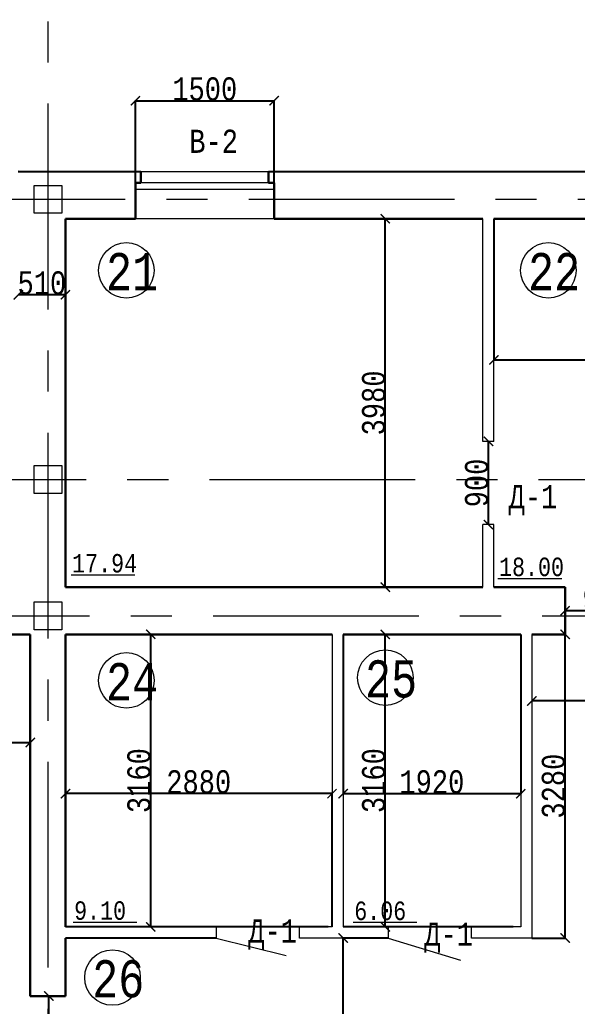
# Model space of a CAD drawing. Header units: millimetres. Extents: x -689206 to 4969298, y -1019800 to 703299.
# Drawn here: x 90138 to 96162, y -214892 to -204234 of the extents above; entities that cross this region are included whole.
import ezdxf

# ---------------------------------------------------------------- set-up
doc = ezdxf.new("R2010")
doc.units = ezdxf.units.MM
doc.linetypes.add('JIS_02_4.0', pattern=[5.5, 4, -1.5])
doc.linetypes.add('осеваяX2', pattern=[101.6, 63.5, -12.7, 12.7, -12.7])
for name, color, linetype, lineweight in [('несущие', 7, 'Continuous', 30), ('ПЕРЕГОРОДКИ', 252, 'Continuous', 9), ('РАЗМЕРЫ', 7, 'Continuous', 9), ('сваи', 7, 'JIS_02_4.0', 30), ('стены', 7, 'Continuous', 20)]:
    doc.layers.add(name, color=color, linetype=linetype, lineweight=lineweight)
doc.layers.add('четотам', color=7, linetype='Continuous')
doc.styles.add('Аннотативный', font='isocteur.ttf', dxfattribs={"width": 0.7, "height": 250})
doc.dimstyles.new('Аннотативный', dxfattribs={"dimscale": 0, "dimtxt": 250, "dimasz": 100, "dimexe": 1.25, "dimexo": 0.625, "dimtad": 1, "dimdec": 0, "dimtxsty": 'Аннотативный', "dimblk": 'ARCHTICK', "dimcen": 2.5, "dimadec": 0, "dimazin": 0, "dimtfac": 1, "dimtdec": 0, "dimtmove": 0, "dimatfit": 3, "dimfxl": 1, "dimarcsym": 0})

# ---------------------------------------------------------------- blocks, each defined once
blk = doc.blocks.new('_ArchTick')
at = {"color": 0, "linetype": 'ByBlock', "const_width": 0.15}
blk.add_lwpolyline([(-0.5, -0.5), (0.5, 0.5)], dxfattribs=at)
blk = doc.blocks.new('*D2217')
at = {"layer": 'Defpoints', "color": 0, "lineweight": 15, "transparency": 16777216}
for p in [(90632, -212595), (90632, -214035), (93512, -214035)]:
    blk.add_point(p, dxfattribs=at)
at = {"layer": 'стены', "color": 0, "lineweight": -2, "transparency": 16777216}
for p, q in [((90632, -214034), (90632, -212594)), ((93512, -212595), (90632, -212595)), ((93512, -214034), (93512, -212594))]:
    blk.add_line(p, q, dxfattribs=at)
at = {"layer": 'стены', "color": 0, "lineweight": -2, "transparency": 16777216, "xscale": 100, "yscale": 100, "zscale": 100, "rotation": 180}
blk.add_blockref('_ArchTick', (90632, -212595), dxfattribs=at)
at = {"layer": 'стены', "color": 0, "lineweight": -2, "transparency": 16777216, "xscale": 100, "yscale": 100, "zscale": 100}
blk.add_blockref('_ArchTick', (93512, -212595), dxfattribs=at)
at = {"layer": 'стены', "color": 0, "lineweight": 5, "transparency": 16777216, "insert": (92072, -212469), "char_height": 250, "attachment_point": 5, "style": 'Аннотативный'}
blk.add_mtext('2880', dxfattribs=at)
blk = doc.blocks.new('*D2242')
at = {"layer": 'Defpoints', "color": 0, "lineweight": 15, "transparency": 16777216}
for p in [(93632, -214155), (93632, -214155), (93649, -218882)]:
    blk.add_point(p, dxfattribs=at)
at = {"layer": 'стены', "color": 0, "lineweight": -2, "transparency": 16777216}
for p, q in [((93632, -218882), (93632, -214155)), ((93633, -214155), (93633, -214155)), ((93648, -218882), (93631, -218882))]:
    blk.add_line(p, q, dxfattribs=at)
at = {"layer": 'стены', "color": 0, "lineweight": -2, "transparency": 16777216, "xscale": 100, "yscale": 100, "zscale": 100}
for p, rotation in [((93632, -214155), 90), ((93632, -218882), 270)]:
    blk.add_blockref('_ArchTick', p, dxfattribs=dict(at, rotation=rotation))
at = {"layer": 'стены', "color": 0, "lineweight": 5, "transparency": 16777216, "insert": (93506, -216518), "char_height": 250, "attachment_point": 5, "rotation": 90, "style": 'Аннотативный'}
blk.add_mtext('4730', dxfattribs=at)
blk = doc.blocks.new('*D2244')
at = {"layer": 'Defpoints', "color": 0, "lineweight": 15, "transparency": 16777216}
for p in [(90442, -214782), (90452, -214782), (90442, -215682)]:
    blk.add_point(p, dxfattribs=at)
at = {"layer": 'стены', "color": 0, "lineweight": -2, "transparency": 16777216}
for p, q in [((90443, -214782), (90453, -214782)), ((90452, -215682), (90452, -214782)), ((90443, -215682), (90453, -215682))]:
    blk.add_line(p, q, dxfattribs=at)
at = {"layer": 'стены', "color": 0, "lineweight": -2, "transparency": 16777216, "xscale": 100, "yscale": 100, "zscale": 100}
for p, rotation in [((90452, -214782), 90), ((90452, -215682), 270)]:
    blk.add_blockref('_ArchTick', p, dxfattribs=dict(at, rotation=rotation))
at = {"layer": 'стены', "color": 0, "lineweight": 5, "transparency": 16777216, "insert": (90326, -215232), "char_height": 250, "attachment_point": 5, "rotation": 90, "style": 'Аннотативный'}
blk.add_mtext('900', dxfattribs=at)
blk = doc.blocks.new('*D2245')
at = {"layer": 'Defpoints', "color": 0, "lineweight": 15, "transparency": 16777216}
for p in [(90122, -207205), (90122, -207205), (90632, -207205)]:
    blk.add_point(p, dxfattribs=at)
at = {"layer": 'стены', "color": 0, "lineweight": -2, "transparency": 16777216}
for p, q in [((90122, -207204), (90122, -207204)), ((90632, -207205), (90122, -207205)), ((90632, -207204), (90632, -207204))]:
    blk.add_line(p, q, dxfattribs=at)
at = {"layer": 'стены', "color": 0, "lineweight": -2, "transparency": 16777216, "xscale": 100, "yscale": 100, "zscale": 100, "rotation": 180}
blk.add_blockref('_ArchTick', (90122, -207205), dxfattribs=at)
at = {"layer": 'стены', "color": 0, "lineweight": -2, "transparency": 16777216, "xscale": 100, "yscale": 100, "zscale": 100}
blk.add_blockref('_ArchTick', (90632, -207205), dxfattribs=at)
at = {"layer": 'стены', "color": 0, "lineweight": 25, "transparency": 16777216, "insert": (90377, -207079), "char_height": 250, "attachment_point": 5, "style": 'Аннотативный'}
blk.add_mtext('510', dxfattribs=at)
blk = doc.blocks.new('*D2386')
at = {"layer": 'Defpoints', "color": 0, "linetype": 'ByBlock', "lineweight": 15, "transparency": 16777216}
for p in [(94088, -206384), (95142, -206384), (95142, -210364)]:
    blk.add_point(p, dxfattribs=at)
at = {"layer": 'РАЗМЕРЫ', "color": 0, "linetype": 'ByBlock', "lineweight": -2, "transparency": 16777216}
for p, q in [((95141, -206384), (94087, -206384)), ((94088, -210364), (94088, -206384)), ((95141, -210364), (94087, -210364))]:
    blk.add_line(p, q, dxfattribs=at)
at = {"layer": 'РАЗМЕРЫ', "color": 0, "linetype": 'ByBlock', "lineweight": -2, "transparency": 16777216, "xscale": 100, "yscale": 100, "zscale": 100}
for p, rotation in [((94088, -206384), 90), ((94088, -210364), 270)]:
    blk.add_blockref('_ArchTick', p, dxfattribs=dict(at, rotation=rotation))
at = {"layer": 'РАЗМЕРЫ', "color": 0, "linetype": 'ByBlock', "lineweight": 9, "transparency": 16777216, "insert": (93963, -208374), "char_height": 250, "attachment_point": 5, "rotation": 90, "style": 'Аннотативный'}
blk.add_mtext('3980', dxfattribs=at)
blk = doc.blocks.new('*D2339')
at = {"layer": 'Defpoints', "color": 0, "linetype": 'ByBlock', "lineweight": 15, "transparency": 16777216}
for p in [(95262, -206384), (99785, -206384), (99785, -207909)]:
    blk.add_point(p, dxfattribs=at)
at = {"layer": 'РАЗМЕРЫ', "color": 0, "linetype": 'ByBlock', "lineweight": -2, "transparency": 16777216}
for p, q in [((95262, -206385), (95262, -207911)), ((99785, -206385), (99785, -207911)), ((95262, -207909), (99785, -207909))]:
    blk.add_line(p, q, dxfattribs=at)
at = {"layer": 'РАЗМЕРЫ', "color": 0, "linetype": 'ByBlock', "lineweight": -2, "transparency": 16777216, "xscale": 100, "yscale": 100, "zscale": 100, "rotation": 180}
blk.add_blockref('_ArchTick', (95262, -207909), dxfattribs=at)
at = {"layer": 'РАЗМЕРЫ', "color": 0, "linetype": 'ByBlock', "lineweight": -2, "transparency": 16777216, "xscale": 100, "yscale": 100, "zscale": 100}
blk.add_blockref('_ArchTick', (99785, -207909), dxfattribs=at)
at = {"layer": 'РАЗМЕРЫ', "color": 0, "linetype": 'ByBlock', "lineweight": 5, "transparency": 16777216, "insert": (97523, -207784), "char_height": 250, "attachment_point": 5, "style": 'Аннотативный'}
blk.add_mtext('4520', dxfattribs=at)
blk = doc.blocks.new('*D2343')
at = {"layer": 'Defpoints', "color": 0, "linetype": 'ByBlock', "lineweight": 15, "transparency": 16777216}
for p in [(96031, -210619), (96031, -210674), (96931, -210674)]:
    blk.add_point(p, dxfattribs=at)
at = {"layer": 'РАЗМЕРЫ', "color": 0, "linetype": 'ByBlock', "lineweight": -2, "transparency": 16777216}
for p, q in [((96031, -210673), (96031, -210618)), ((96931, -210619), (96031, -210619)), ((96931, -210673), (96931, -210618))]:
    blk.add_line(p, q, dxfattribs=at)
at = {"layer": 'РАЗМЕРЫ', "color": 0, "linetype": 'ByBlock', "lineweight": -2, "transparency": 16777216, "xscale": 100, "yscale": 100, "zscale": 100, "rotation": 180}
blk.add_blockref('_ArchTick', (96031, -210619), dxfattribs=at)
at = {"layer": 'РАЗМЕРЫ', "color": 0, "linetype": 'ByBlock', "lineweight": -2, "transparency": 16777216, "xscale": 100, "yscale": 100, "zscale": 100}
blk.add_blockref('_ArchTick', (96931, -210619), dxfattribs=at)
at = {"layer": 'РАЗМЕРЫ', "color": 0, "linetype": 'ByBlock', "lineweight": 5, "transparency": 16777216, "insert": (96481, -210493), "char_height": 250, "attachment_point": 5, "style": 'Аннотативный'}
blk.add_mtext('900', dxfattribs=at)
blk = doc.blocks.new('*D2347')
at = {"layer": 'Defpoints', "color": 0, "linetype": 'ByBlock', "lineweight": 15, "transparency": 16777216}
for p in [(95671, -211593), (95671, -211593), (101348, -211593)]:
    blk.add_point(p, dxfattribs=at)
at = {"layer": 'РАЗМЕРЫ', "color": 0, "linetype": 'ByBlock', "lineweight": -2, "transparency": 16777216}
for p, q in [((95671, -211592), (95671, -211591)), ((101348, -211593), (95671, -211593)), ((101348, -211593), (101348, -211594))]:
    blk.add_line(p, q, dxfattribs=at)
at = {"layer": 'РАЗМЕРЫ', "color": 0, "linetype": 'ByBlock', "lineweight": -2, "transparency": 16777216, "xscale": 100, "yscale": 100, "zscale": 100, "rotation": 180}
blk.add_blockref('_ArchTick', (95671, -211593), dxfattribs=at)
at = {"layer": 'РАЗМЕРЫ', "color": 0, "linetype": 'ByBlock', "lineweight": -2, "transparency": 16777216, "xscale": 100, "yscale": 100, "zscale": 100}
blk.add_blockref('_ArchTick', (101348, -211593), dxfattribs=at)
at = {"layer": 'РАЗМЕРЫ', "color": 0, "linetype": 'ByBlock', "lineweight": 5, "transparency": 16777216, "insert": (98509, -211467), "char_height": 250, "attachment_point": 5, "style": 'Аннотативный'}
blk.add_mtext('5680', dxfattribs=at)
blk = doc.blocks.new('*D2349')
at = {"layer": 'Defpoints', "color": 0, "linetype": 'ByBlock', "lineweight": 15, "transparency": 16777216}
for p in [(95671, -210874), (96031, -210874), (95671, -214155)]:
    blk.add_point(p, dxfattribs=at)
at = {"layer": 'РАЗМЕРЫ', "color": 0, "linetype": 'ByBlock', "lineweight": -2, "transparency": 16777216}
for p, q in [((95671, -210874), (96033, -210874)), ((96031, -214155), (96031, -210874)), ((95671, -214155), (96033, -214155))]:
    blk.add_line(p, q, dxfattribs=at)
at = {"layer": 'РАЗМЕРЫ', "color": 0, "linetype": 'ByBlock', "lineweight": -2, "transparency": 16777216, "xscale": 100, "yscale": 100, "zscale": 100}
for p, rotation in [((96031, -210874), 90), ((96031, -214155), 270)]:
    blk.add_blockref('_ArchTick', p, dxfattribs=dict(at, rotation=rotation))
at = {"layer": 'РАЗМЕРЫ', "color": 0, "linetype": 'ByBlock', "lineweight": 5, "transparency": 16777216, "insert": (95906, -212514), "char_height": 250, "attachment_point": 5, "rotation": 90, "style": 'Аннотативный'}
blk.add_mtext('3280', dxfattribs=at)
blk = doc.blocks.new('*D2350')
at = {"layer": 'Defpoints', "color": 0, "linetype": 'ByBlock', "lineweight": 15, "transparency": 16777216}
for p in [(93632, -210874), (95551, -210874), (95551, -212595)]:
    blk.add_point(p, dxfattribs=at)
at = {"layer": 'РАЗМЕРЫ', "color": 0, "linetype": 'ByBlock', "lineweight": -2, "transparency": 16777216}
for p, q in [((93632, -210875), (93632, -212596)), ((95551, -210875), (95551, -212596)), ((93632, -212595), (95551, -212595))]:
    blk.add_line(p, q, dxfattribs=at)
at = {"layer": 'РАЗМЕРЫ', "color": 0, "linetype": 'ByBlock', "lineweight": -2, "transparency": 16777216, "xscale": 100, "yscale": 100, "zscale": 100, "rotation": 180}
blk.add_blockref('_ArchTick', (93632, -212595), dxfattribs=at)
at = {"layer": 'РАЗМЕРЫ', "color": 0, "linetype": 'ByBlock', "lineweight": -2, "transparency": 16777216, "xscale": 100, "yscale": 100, "zscale": 100}
blk.add_blockref('_ArchTick', (95551, -212595), dxfattribs=at)
at = {"layer": 'РАЗМЕРЫ', "color": 0, "linetype": 'ByBlock', "lineweight": 5, "transparency": 16777216, "insert": (94591, -212469), "char_height": 250, "attachment_point": 5, "style": 'Аннотативный'}
blk.add_mtext('1920', dxfattribs=at)
blk = doc.blocks.new('*D2351')
at = {"layer": 'Defpoints', "color": 0, "linetype": 'ByBlock', "lineweight": 15, "transparency": 16777216}
for p in [(94088, -210874), (95551, -210874), (95470, -214035)]:
    blk.add_point(p, dxfattribs=at)
at = {"layer": 'РАЗМЕРЫ', "color": 0, "linetype": 'ByBlock', "lineweight": -2, "transparency": 16777216}
for p, q in [((95550, -210874), (94087, -210874)), ((94088, -214035), (94088, -210874)), ((95469, -214035), (94087, -214035))]:
    blk.add_line(p, q, dxfattribs=at)
at = {"layer": 'РАЗМЕРЫ', "color": 0, "linetype": 'ByBlock', "lineweight": -2, "transparency": 16777216, "xscale": 100, "yscale": 100, "zscale": 100}
for p, rotation in [((94088, -210874), 90), ((94088, -214035), 270)]:
    blk.add_blockref('_ArchTick', p, dxfattribs=dict(at, rotation=rotation))
at = {"layer": 'РАЗМЕРЫ', "color": 0, "linetype": 'ByBlock', "lineweight": 5, "transparency": 16777216, "insert": (93963, -212454), "char_height": 250, "attachment_point": 5, "rotation": 90, "style": 'Аннотативный'}
blk.add_mtext('3160', dxfattribs=at)
blk = doc.blocks.new('*D2352')
at = {"layer": 'Defpoints', "color": 0, "linetype": 'ByBlock', "lineweight": 15, "transparency": 16777216}
for p in [(91553, -210874), (93512, -210874), (93470, -214035)]:
    blk.add_point(p, dxfattribs=at)
at = {"layer": 'РАЗМЕРЫ', "color": 0, "linetype": 'ByBlock', "lineweight": -2, "transparency": 16777216}
for p, q in [((93511, -210874), (91552, -210874)), ((91553, -214035), (91553, -210874)), ((93469, -214035), (91552, -214035))]:
    blk.add_line(p, q, dxfattribs=at)
at = {"layer": 'РАЗМЕРЫ', "color": 0, "linetype": 'ByBlock', "lineweight": -2, "transparency": 16777216, "xscale": 100, "yscale": 100, "zscale": 100}
for p, rotation in [((91553, -210874), 90), ((91553, -214035), 270)]:
    blk.add_blockref('_ArchTick', p, dxfattribs=dict(at, rotation=rotation))
at = {"layer": 'РАЗМЕРЫ', "color": 0, "linetype": 'ByBlock', "lineweight": 5, "transparency": 16777216, "insert": (91427, -212454), "char_height": 250, "attachment_point": 5, "rotation": 90, "style": 'Аннотативный'}
blk.add_mtext('3160', dxfattribs=at)
blk = doc.blocks.new('*D2406')
at = {"layer": 'Defpoints', "color": 0, "lineweight": 15, "ltscale": 150, "transparency": 16777216}
for p in [(86652, -210874), (90252, -210874), (90252, -212042)]:
    blk.add_point(p, dxfattribs=at)
at = {"layer": 'РАЗМЕРЫ', "color": 0, "lineweight": -2, "ltscale": 150, "transparency": 16777216}
for p, q in [((86652, -210875), (86652, -212043)), ((90252, -210875), (90252, -212043)), ((86652, -212042), (90252, -212042))]:
    blk.add_line(p, q, dxfattribs=at)
at = {"layer": 'РАЗМЕРЫ', "color": 0, "lineweight": -2, "ltscale": 150, "transparency": 16777216, "xscale": 100, "yscale": 100, "zscale": 100, "rotation": 180}
blk.add_blockref('_ArchTick', (86652, -212042), dxfattribs=at)
at = {"layer": 'РАЗМЕРЫ', "color": 0, "lineweight": -2, "ltscale": 150, "transparency": 16777216, "xscale": 100, "yscale": 100, "zscale": 100}
blk.add_blockref('_ArchTick', (90252, -212042), dxfattribs=at)
at = {"layer": 'РАЗМЕРЫ', "color": 0, "lineweight": 5, "ltscale": 150, "transparency": 16777216, "insert": (88452, -211916), "char_height": 250, "attachment_point": 5, "style": 'Аннотативный'}
blk.add_mtext('3600', dxfattribs=at)
blk = doc.blocks.new('*D2407')
at = {"layer": 'Defpoints', "color": 0, "lineweight": 15, "transparency": 16777216}
for p in [(92887, -205109), (91387, -205996), (92887, -205996)]:
    blk.add_point(p, dxfattribs=at)
at = {"layer": 'стены', "color": 0, "lineweight": -2, "transparency": 16777216}
for p, q in [((91387, -205995), (91387, -205108)), ((91387, -205109), (92887, -205109)), ((92887, -205995), (92887, -205108))]:
    blk.add_line(p, q, dxfattribs=at)
at = {"layer": 'стены', "color": 0, "lineweight": -2, "transparency": 16777216, "xscale": 100, "yscale": 100, "zscale": 100, "rotation": 180}
blk.add_blockref('_ArchTick', (91387, -205109), dxfattribs=at)
at = {"layer": 'стены', "color": 0, "lineweight": -2, "transparency": 16777216, "xscale": 100, "yscale": 100, "zscale": 100}
blk.add_blockref('_ArchTick', (92887, -205109), dxfattribs=at)
at = {"layer": 'стены', "color": 0, "lineweight": 5, "transparency": 16777216, "insert": (92137, -204983), "char_height": 250, "attachment_point": 5, "style": 'Аннотативный'}
blk.add_mtext('1500', dxfattribs=at)
blk = doc.blocks.new('*D2438')
at = {"layer": 'Defpoints', "color": 0, "linetype": 'ByBlock', "lineweight": 15, "ltscale": 35, "transparency": 16777216}
for p in [(95202, -208789), (95202, -208789), (95202, -209689)]:
    blk.add_point(p, dxfattribs=at)
at = {"layer": 'сваи', "color": 0, "linetype": 'ByBlock', "lineweight": -2, "ltscale": 35, "transparency": 16777216}
for p, q in [((95202, -209689), (95202, -208789)), ((95203, -208789), (95203, -208789)), ((95203, -209689), (95203, -209689))]:
    blk.add_line(p, q, dxfattribs=at)
at = {"layer": 'сваи', "color": 0, "linetype": 'ByBlock', "lineweight": -2, "ltscale": 35, "transparency": 16777216, "xscale": 100, "yscale": 100, "zscale": 100}
for p, rotation in [((95202, -208789), 90), ((95202, -209689), 270)]:
    blk.add_blockref('_ArchTick', p, dxfattribs=dict(at, rotation=rotation))
at = {"layer": 'сваи', "color": 0, "linetype": 'ByBlock', "lineweight": 5, "ltscale": 35, "transparency": 16777216, "insert": (95076, -209239), "char_height": 250, "attachment_point": 5, "rotation": 90, "style": 'Аннотативный'}
blk.add_mtext('900', dxfattribs=at)

msp = doc.modelspace()

# ---------------------------------------------------------------- linework, layer by layer
at = {"layer": 'несущие', "color": 0}
for p, q in [((91447, -205876.1), (90122, -205874.1)), ((96950, -205874.1), (92827, -205876.1)), ((90632, -206384.1), (91387, -206384.1)), ((92887, -206384.1), (95141.9, -206384.1)), ((95261.9, -206384.1), (96890, -206384.1)), ((95141.9, -210364.1), (90632, -210364.1)), ((96031.4, -210364.1), (95261.9, -210364.1)), ((96031.4, -210874.1), (96031.4, -210364.1)), ((90252, -210874.1), (89336.1, -210874.1)), ((90252, -211154.9), (90252, -210874.1)), ((93512, -210874.1), (90632, -210874.1)), ((95550.7, -210874.1), (93632, -210874.1)), ((96031.4, -210874.1), (95670.7, -210874.1))]:
    msp.add_line(p, q, dxfattribs=at)
at = {"layer": 'ПЕРЕГОРОДКИ', "linetype": 'ByBlock', "lineweight": 15, "ltscale": 35}
for p, q in [((92827, -205876.1), (91447, -205876.8)), ((92887, -206384.1), (91387, -206384.1))]:
    msp.add_line(p, q, dxfattribs=at)
at = {"layer": 'РАЗМЕРЫ'}
for p, q in [((90692.5, -210229.9), (91381.8, -210229.9)), ((95305.5, -210269), (95994.7, -210269)), ((90713.7, -213982.1), (91403, -213982.1)), ((93740.8, -213984.8), (94430.1, -213984.8))]:
    msp.add_line(p, q, dxfattribs=at)
at = {"layer": 'сваи', "linetype": 'ByBlock', "lineweight": 13, "ltscale": 35}
for p, q in [((95261.9, -208788.7), (95141.9, -208788.7)), ((95261.9, -209688.7), (95141.9, -209688.7))]:
    msp.add_line(p, q, dxfattribs=at)
at = {"layer": 'стены', "linetype": 'осеваяX2', "lineweight": 5, "ltscale": 35}
for p, q in [((90442.7, -198028.6), (90442.7, -243631.8)), ((46383.8, -206174.1), (108442.7, -206174.1)), ((42404.8, -209201.5), (108442.7, -209201.5)), ((42442.7, -210674.1), (108442.7, -210674.1))]:
    msp.add_line(p, q, dxfattribs=at)
at = {"layer": 'стены', "lineweight": 30}
for p, q in [((91447, -205996.1), (91447, -205876.1)), ((92827, -205996.1), (92827, -205876.1)), ((91387, -206384.1), (91387, -205996.1)), ((91387, -205996.1), (91447, -205996.1)), ((92887, -205996.1), (92827, -205996.1)), ((92887, -206384.1), (92887, -205996.1)), ((90632, -210364.1), (90632, -206384.1)), ((90632, -207205.1), (90632, -210364.1)), ((90632, -214034.9), (90632, -210874.1)), ((90252.1, -214782.1), (90252, -211154.9)), ((90632, -214154.9), (90632, -214782.1)), ((90632.1, -214782.1), (90252.1, -214782.1))]:
    msp.add_line(p, q, dxfattribs=at)
at = {"layer": 'стены', "lineweight": 13}
for p, q in [((92827, -205996.1), (91387, -205996.1)), ((91387, -206066.1), (92887, -206066.1)), ((95141.9, -208788.7), (95141.9, -206384.1)), ((95261.9, -208788.7), (95261.9, -206384.1)), ((95141.9, -210364.1), (95141.9, -209688.7)), ((95261.9, -210364.1), (95261.9, -209688.7)), ((93512, -210874.1), (93512, -214034.9)), ((93632, -210874.1), (93632, -214034.9)), ((95550.7, -210874.1), (95550.7, -214034.9)), ((95670.7, -210874.1), (95670.7, -214154.9)), ((92258.9, -214034.9), (92258.9, -214154.9)), ((93512, -214034.9), (93158.9, -214034.9)), ((93158.9, -214154.9), (93158.9, -214034.9)), ((94117.6, -214034.9), (94117.6, -214154.9)), ((95550.7, -214034.9), (95017.6, -214034.9)), ((95017.6, -214154.9), (95017.6, -214034.9)), ((93632, -214154.9), (93158.9, -214154.9)), ((95670.7, -214154.9), (95017.6, -214154.9))]:
    msp.add_line(p, q, dxfattribs=at)
at = {"layer": 'стены', "color": 152, "lineweight": 25, "true_color": 0x2776bb}
msp.add_line((91387, -206384.1), (91387, -206129.1), dxfattribs=at)
at = {"layer": 'стены', "lineweight": 25}
for p, q in [((92258.9, -214034.9), (90632, -214034.9)), ((94117.6, -214034.9), (93632, -214034.9)), ((92258.9, -214154.9), (90632, -214154.9)), ((94117.6, -214154.9), (93632, -214154.9))]:
    msp.add_line(p, q, dxfattribs=at)
at = {"layer": 'стены', "lineweight": 9}
for p, q in [((92258.9, -214154.9), (93015.4, -214342)), ((94117.6, -214154.9), (94900, -214394.5))]:
    msp.add_line(p, q, dxfattribs=at)
at = {"layer": 'стены', "lineweight": 20}
for points in [[(90292.7, -206024.1), (90592.7, -206024.1), (90592.7, -206324.1), (90292.7, -206324.1)], [(90292.7, -209051.5), (90592.7, -209051.5), (90592.7, -209351.5), (90292.7, -209351.5)], [(90292.7, -210524.1), (90592.7, -210524.1), (90592.7, -210824.1), (90292.7, -210824.1)]]:
    msp.add_lwpolyline(points, close=True, dxfattribs=at)
at = {"layer": 'четотам', "lineweight": 13}
for centre in [(91290, -206941.8), (95850, -206941.8), (91290, -211371.8), (94088.4, -211341.8), (91140, -214581.8)]:
    msp.add_circle(centre, 300, dxfattribs=at)

# ---------------------------------------------------------------- texts
at = {"layer": 'РАЗМЕРЫ', "lineweight": 20, "ltscale": 150, "char_height": 250, "width": 922.913, "attachment_point": 1, "style": 'Аннотативный'}
for s, insert in [('В-2', (91970, -205421.8)), ('Д-1', (95420, -209261.2)), ('Д-1', (92606.7, -213953.4)), ('Д-1', (94508.8, -213987.2))]:
    msp.add_mtext(s, dxfattribs=dict(at, insert=insert))
at = {"layer": 'РАЗМЕРЫ', "lineweight": 13, "ltscale": 150, "char_height": 401.1, "width": 1460, "attachment_point": 1, "style": 'Аннотативный'}
for s, insert in [('21', (91070.3, -206754.6)), ('22', (95630.3, -206754.6)), ('24', (91070.3, -211184.6)), ('25', (93868.7, -211154.6)), ('26', (90920.3, -214394.6))]:
    msp.add_mtext(s, dxfattribs=dict(at, insert=insert))
at = {"layer": 'РАЗМЕРЫ', "char_height": 200, "width": 656.117, "attachment_point": 1, "style": 'Аннотативный'}
for s, insert in [('17.94', (90704.2, -210005.8)), ('18.00', (95317.2, -210045)), ('9.10', (90725.4, -213758.1)), ('6.06', (93752.5, -213760.8))]:
    msp.add_mtext(s, dxfattribs=dict(at, insert=insert))

# ---------------------------------------------------------------- dimensions: what is measured, and where the dimension line sits
at = {"layer": 'РАЗМЕРЫ', "linetype": 'ByBlock', "lineweight": 9}
dim = msp.add_linear_dim(base=(94088.4, -206384.1), p1=(95141.9, -210364.1), p2=(95141.9, -206384.1), angle=90, dimstyle='Аннотативный', dxfattribs=at)
dim.commit()
dim.dimension.update_dxf_attribs({"geometry": '*D2386', "text_midpoint": (93962.8, -208374.1)})
at = {"layer": 'РАЗМЕРЫ', "linetype": 'ByBlock', "lineweight": 5}
for base, p1, p2, text, picture, middle in [((99784.9, -207909.3), (95261.9, -206384.1), (99784.9, -206384.1), '4520', '*D2339', (97523.4, -207783.6)), ((95550.7, -212594.9), (93632, -210874.1), (95550.7, -210874.1), '1920', '*D2350', (94591.4, -212469.3)), ((95670.7, -211592.7), (101347.7, -211592.7), (95670.7, -211592.7), '5680', '*D2347', (98509.2, -211467.1))]:
    dim = msp.add_linear_dim(base=base, p1=p1, p2=p2, text=text, dimstyle='Аннотативный', dxfattribs=at)
    dim.commit()
    dim.dimension.update_dxf_attribs({"geometry": picture, "text_midpoint": middle})
dim = msp.add_linear_dim(base=(96031.4, -210619.1), p1=(96931.4, -210674.1), p2=(96031.4, -210674.1), dimstyle='Аннотативный', dxfattribs=at)
dim.commit()
dim.dimension.update_dxf_attribs({"geometry": '*D2343', "text_midpoint": (96481.4, -210493.5)})
for base, p1, p2, text, picture, middle in [((91552.9, -210874.1), (93470, -214034.9), (93512, -210874.1), '3160', '*D2352', (91427.3, -212454.5)), ((94088.4, -210874.1), (95470, -214034.9), (95550.7, -210874.1), '3160', '*D2351', (93962.8, -212454.5)), ((96031.4, -210874.1), (95670.7, -214154.9), (95670.7, -210874.1), '3280', '*D2349', (95905.8, -212514.5))]:
    dim = msp.add_linear_dim(base=base, p1=p1, p2=p2, angle=90, text=text, dimstyle='Аннотативный', dxfattribs=at)
    dim.commit()
    dim.dimension.update_dxf_attribs({"geometry": picture, "text_midpoint": middle})
at = {"layer": 'РАЗМЕРЫ', "lineweight": 5, "ltscale": 150}
dim = msp.add_linear_dim(base=(90252, -212041.8), p1=(86651.6, -210874.1), p2=(90252, -210874.1), dimstyle='Аннотативный', dxfattribs=at)
dim.commit()
dim.dimension.update_dxf_attribs({"geometry": '*D2406', "text_midpoint": (88451.8, -211916.2)})
at = {"layer": 'сваи', "linetype": 'ByBlock', "lineweight": 5, "ltscale": 35}
dim = msp.add_linear_dim(base=(95201.9, -208788.7), p1=(95201.9, -209688.7), p2=(95201.9, -208788.7), angle=90, dimstyle='Аннотативный', dxfattribs=at)
dim.commit()
dim.dimension.update_dxf_attribs({"geometry": '*D2438', "text_midpoint": (95076.3, -209238.7)})
at = {"layer": 'стены', "lineweight": 5}
for base, p1, p2, picture, middle in [((92887, -205108.9), (91387, -205996.1), (92887, -205996.1), '*D2407', (92137, -204983.3)), ((90632, -212594.9), (93512, -214034.9), (90632, -214034.9), '*D2217', (92072, -212469.3))]:
    dim = msp.add_linear_dim(base=base, p1=p1, p2=p2, dimstyle='Аннотативный', dxfattribs=at)
    dim.commit()
    dim.dimension.update_dxf_attribs({"geometry": picture, "text_midpoint": middle})
at = {"layer": 'стены', "lineweight": 25}
dim = msp.add_linear_dim(base=(90122, -207205.1), p1=(90632, -207205.1), p2=(90122, -207205.1), dimstyle='Аннотативный', dxfattribs=at)
dim.commit()
dim.dimension.update_dxf_attribs({"geometry": '*D2245', "text_midpoint": (90377, -207079.5)})
at = {"layer": 'стены', "lineweight": 5}
dim = msp.add_linear_dim(base=(93632, -214154.9), p1=(93648.9, -218882.1), p2=(93632, -214154.9), angle=90, text='4730', dimstyle='Аннотативный', dxfattribs=at)
dim.commit()
dim.dimension.update_dxf_attribs({"geometry": '*D2242', "text_midpoint": (93506.4, -216518.5)})
dim = msp.add_linear_dim(base=(90451.9, -214782.1), p1=(90442.1, -215682.1), p2=(90442.1, -214782.1), angle=90, dimstyle='Аннотативный', dxfattribs=at)
dim.commit()
dim.dimension.update_dxf_attribs({"geometry": '*D2244', "text_midpoint": (90326.3, -215232.1)})

doc.saveas('drawing.dxf')
